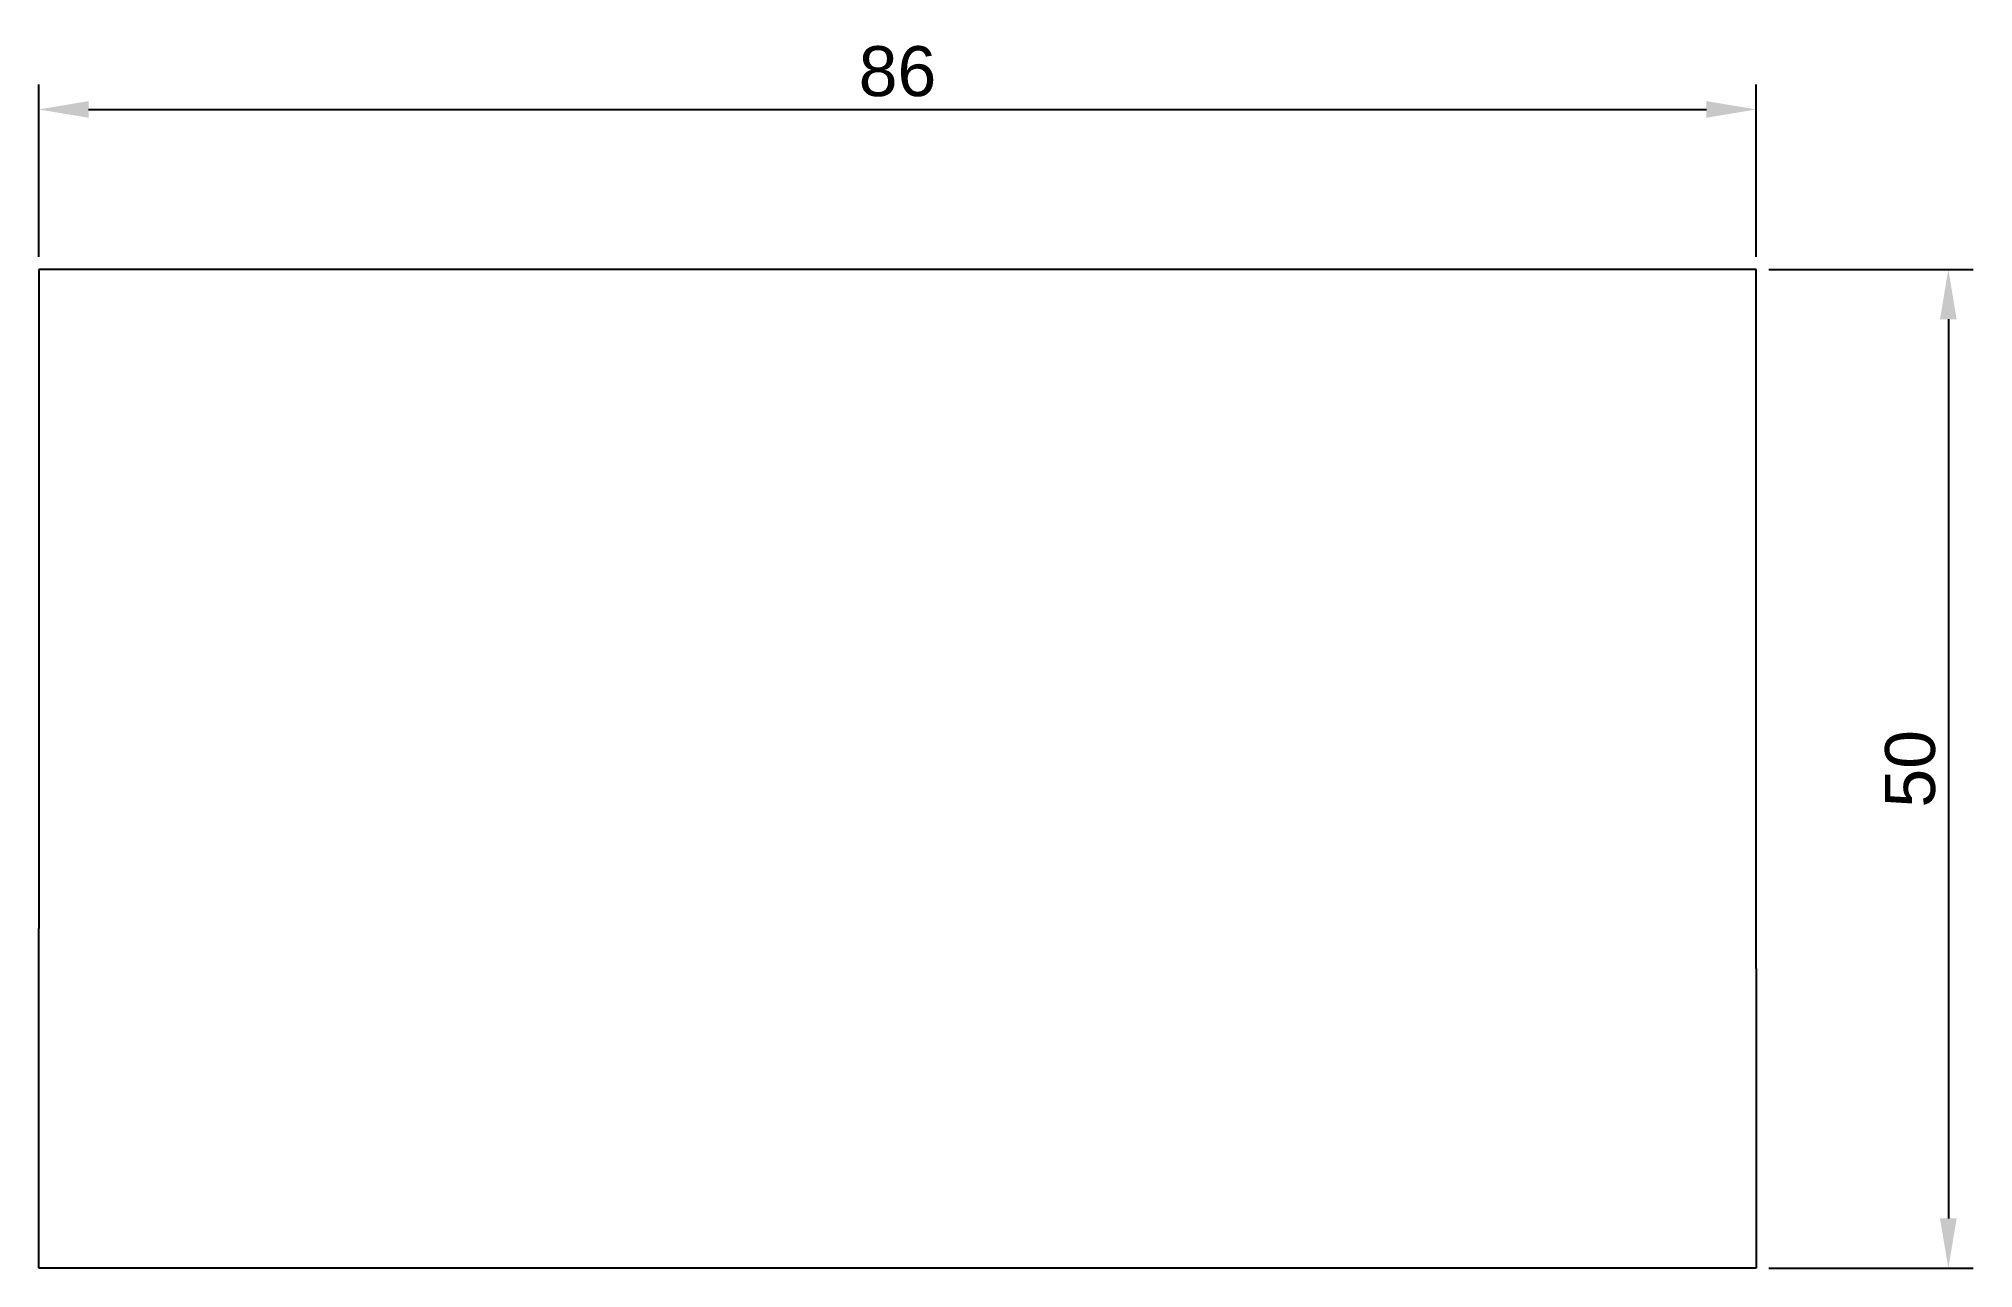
# Model space of a CAD drawing. Header units: millimetres. Extents: x 211.2 to 308, y 184 to 245.5.
import ezdxf

# ---------------------------------------------------------------- set-up
doc = ezdxf.new("R2010")
doc.units = ezdxf.units.MM
doc.layers.add('base', color=7, linetype='Continuous')
doc.styles.get("Standard").update_dxf_attribs({"font": 'arial.ttf'})
doc.dimstyles.new('ISO-25', dxfattribs={"dimtxt": 2.5, "dimasz": 2.5, "dimexe": 1.25, "dimexo": 0.625, "dimtad": 1, "dimtxsty": 'Standard', "dimcen": 2.5, "dimadec": 0, "dimazin": 0, "dimtfac": 1, "dimtmove": 0, "dimatfit": 3, "dimfxl": 1, "dimarcsym": 0})

# ---------------------------------------------------------------- blocks, each defined once
blk = doc.blocks.new('*D2')
at = {"layer": 'base', "color": 0, "lineweight": -2}
for p, q in [((211.16, 234.604), (211.16, 243.233)), ((297.16, 234.604), (297.16, 243.233)), ((213.66, 241.983), (294.66, 241.983))]:
    blk.add_line(p, q, dxfattribs=at)
at = {"layer": 'base', "color": 0}
for points in [[(213.66, 242.4), (213.66, 241.566), (211.16, 241.983)], [(294.66, 241.566), (294.66, 242.4), (297.16, 241.983)]]:
    blk.add_solid(points, dxfattribs=at)
at = {"layer": 'Defpoints', "color": 0}
for p in [(297.16, 241.983), (211.16, 233.979), (297.16, 233.979)]:
    blk.add_point(p, dxfattribs=at)
at = {"layer": 'base', "color": 0, "insert": (254.16, 243.884), "char_height": 2.5, "attachment_point": 5}
blk.add_mtext('86', dxfattribs=at)
blk = doc.blocks.new('*D3')
at = {"layer": 'base', "color": 0, "lineweight": -2}
for p, q in [((297.785, 233.979), (308.027, 233.979)), ((306.777, 231.479), (306.777, 186.479)), ((297.785, 183.979), (308.027, 183.979))]:
    blk.add_line(p, q, dxfattribs=at)
at = {"layer": 'base', "color": 0}
for points in [[(307.194, 231.479), (306.36, 231.479), (306.777, 233.979)], [(306.36, 186.479), (307.194, 186.479), (306.777, 183.979)]]:
    blk.add_solid(points, dxfattribs=at)
at = {"layer": 'Defpoints', "color": 0}
for p in [(297.16, 233.979), (297.16, 183.979), (306.777, 183.979)]:
    blk.add_point(p, dxfattribs=at)
at = {"layer": 'base', "color": 0, "insert": (304.876, 208.979), "char_height": 2.5, "attachment_point": 5, "rotation": 90}
blk.add_mtext('50', dxfattribs=at)

msp = doc.modelspace()

# ---------------------------------------------------------------- linework, layer by layer
at = {"layer": 'base'}
for p, q in [((216.16, 233.979), (211.16, 233.979)), ((211.16, 233.979), (211.16, 200.979)), ((226.16, 233.979), (216.16, 233.979)), ((231.16, 233.979), (226.16, 233.979)), ((297.16, 233.979), (231.16, 233.979)), ((297.16, 198.979), (297.16, 233.979)), ((211.16, 183.979), (211.16, 200.979)), ((297.16, 198.979), (297.16, 183.979)), ((297.16, 183.979), (211.16, 183.979))]:
    msp.add_line(p, q, dxfattribs=at)

# ---------------------------------------------------------------- dimensions: what is measured, and where the dimension line sits
dim = msp.add_linear_dim(base=(297.16, 241.983), p1=(211.16, 233.979), p2=(297.16, 233.979), dimstyle='ISO-25', dxfattribs=at)
dim.commit()
dim.dimension.update_dxf_attribs({"geometry": '*D2', "text_midpoint": (254.16, 243.884)})
dim = msp.add_linear_dim(base=(306.777, 183.979), p1=(297.16, 233.979), p2=(297.16, 183.979), angle=90, dimstyle='ISO-25', dxfattribs=at)
dim.commit()
dim.dimension.update_dxf_attribs({"geometry": '*D3', "text_midpoint": (304.876, 208.979)})

doc.saveas('drawing.dxf')
